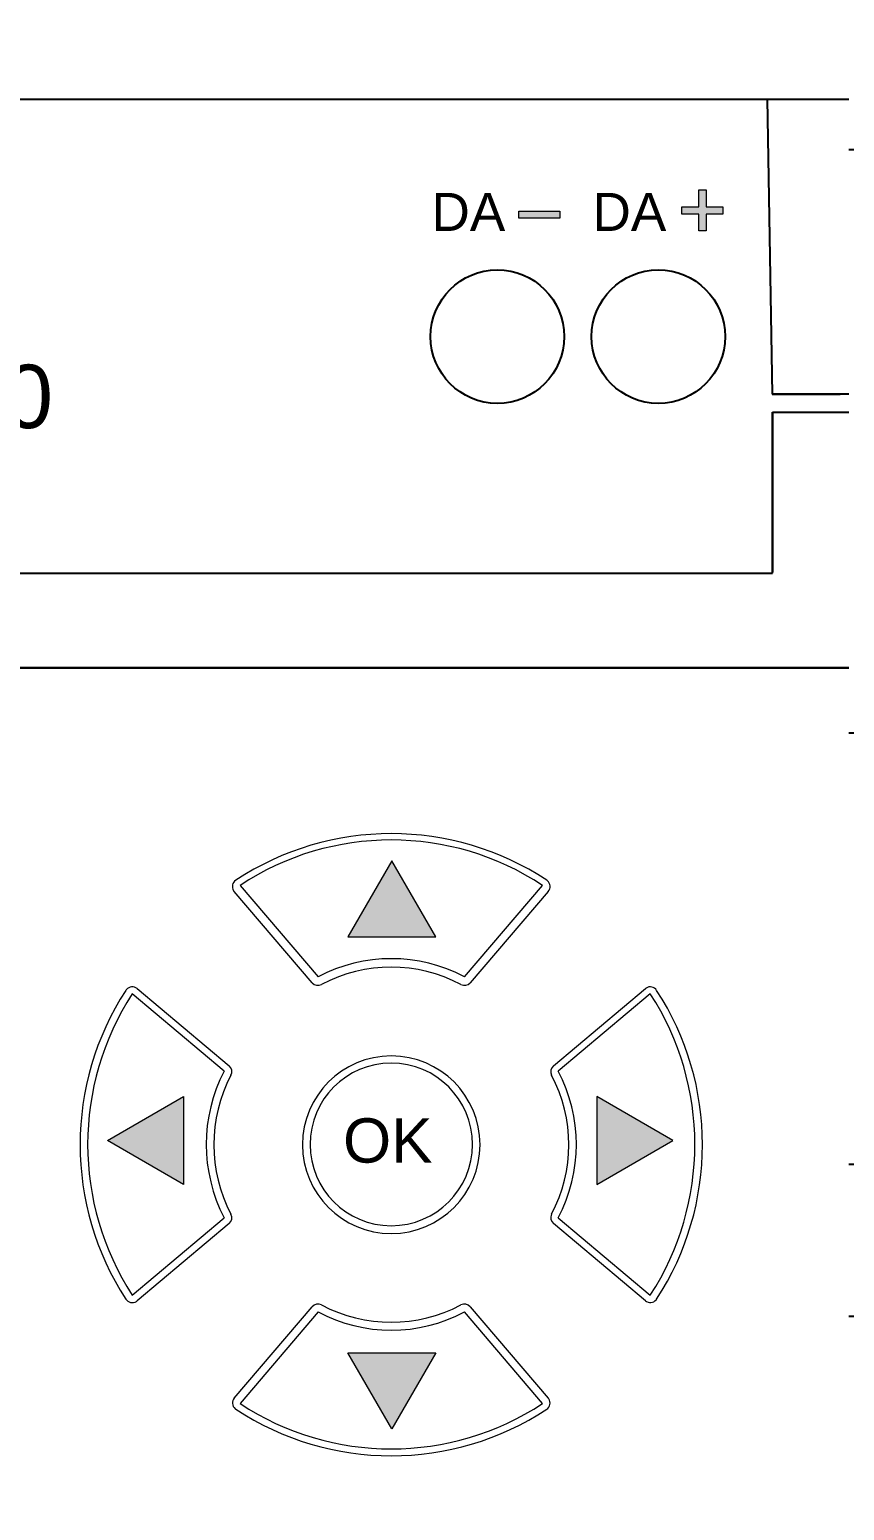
# Model space of a CAD drawing. Header units: millimetres. Extents: x -174 to 283928, y 1291 to 21053.
# Drawn here: x 9734.8 to 9766.9, y 20530.5 to 20588.9 of the extents above; entities that cross this region are included whole.
import ezdxf
from ezdxf.enums import TextEntityAlignment as Align

# ---------------------------------------------------------------- set-up
doc = ezdxf.new("R2010")
doc.units = ezdxf.units.MM
doc.styles.get("Standard").update_dxf_attribs({"font": 'arial.ttf'})

# ---------------------------------------------------------------- blocks, each defined once
blk = doc.blocks.new('*U215')
at = {"ltscale": 2}
blk.add_lwpolyline([(0, 20), (0, -20), (840, -20), (840, 20), (0, 20)], dxfattribs=at)
for points in [[(415.234, 3), (431.234, 3, -0.414214), (433.234, 1), (433.234, -1, -0.414214), (431.234, -3), (415.234, -3, -0.414214), (413.234, -1), (413.234, 1, -0.414214)], [(440.234, 3), (456.234, 3, -0.414214), (458.234, 1), (458.234, -1, -0.414214), (456.234, -3), (440.234, -3, -0.414214), (438.234, -1), (438.234, 1, -0.414214)]]:
    blk.add_lwpolyline(points, format="xyb", close=True, dxfattribs=at)
blk = doc.blocks.new('ZDI-DLI_SERIGRAFIA')
h = blk.add_hatch(color=256)
h.dxf.hatch_style = 2
h.paths.add_polyline_path([(74.371, 41.426), (74.371, 40.754), (75.039, 40.754), (75.039, 40.473), (74.371, 40.473), (74.371, 39.806), (74.087, 39.806), (74.087, 40.473), (73.42, 40.473), (73.42, 40.754), (74.087, 40.754), (74.087, 41.426)])
h = blk.add_hatch(color=256)
h.dxf.hatch_style = 2
h.paths.add_polyline_path([(68.604, 40.586), (68.604, 40.305), (66.987, 40.305), (66.987, 40.586)])
at = {"lineweight": 0}
for p, q in [((74.087, 40.754), (74.087, 41.426)), ((74.087, 41.426), (74.371, 41.426)), ((74.371, 41.426), (74.371, 40.754)), ((66.987, 40.305), (66.987, 40.586)), ((66.987, 40.586), (68.604, 40.586)), ((68.604, 40.305), (66.987, 40.305)), ((68.604, 40.586), (68.604, 40.305)), ((73.42, 40.473), (73.42, 40.754)), ((73.42, 40.754), (74.087, 40.754)), ((74.087, 40.473), (73.42, 40.473)), ((74.087, 39.806), (74.087, 40.473)), ((74.371, 40.754), (75.039, 40.754)), ((75.039, 40.473), (74.371, 40.473)), ((74.371, 40.473), (74.371, 39.806)), ((75.039, 40.754), (75.039, 40.473)), ((74.371, 39.806), (74.087, 39.806))]:
    blk.add_line(p, q, dxfattribs=at)
for p in [(63.542, 39.806), (69.892, 39.806)]:
    blk.add_text('DA', height=1.5).set_placement(p)
blk = doc.blocks.new('ZDI-DLI_ENVOLVENTE')
for points in [[(63.712, 11.963), (61.98, 14.963), (60.248, 11.963)], [(53.763, 2.206), (50.763, 3.938), (53.763, 5.67)], [(70.066, 2.206), (73.066, 3.938), (70.066, 5.67)], [(63.712, -4.439), (61.98, -7.439), (60.248, -4.439)]]:
    blk.add_hatch(color=256).paths.add_polyline_path(points)
blk.add_line((0, 45), (80, 45))
at = {"lineweight": 25}
for p, q in [((76.779, 45), (76.982, 33.363)), ((76.982, 33.363), (79.654, 33.363)), ((80, 33.363), (76.982, 33.363)), ((76.986, 32.656), (80, 32.656)), ((76.986, 26.314), (76.986, 32.656)), ((76.986, 32.623), (76.986, 26.352)), ((77.023, 32.656), (79.654, 32.656)), ((4.01, 26.314), (76.986, 26.314)), ((4.061, 26.314), (76.935, 26.314))]:
    blk.add_line(p, q, dxfattribs=at)
at = {"lineweight": 0}
for p, q in [((61.98, 14.963), (60.248, 11.963)), ((63.712, 11.963), (61.98, 14.963)), ((60.248, 11.963), (63.712, 11.963)), ((50.763, 3.938), (53.763, 5.67)), ((53.763, 5.67), (53.763, 2.206)), ((73.066, 3.938), (70.066, 5.67)), ((70.066, 5.67), (70.066, 2.206)), ((53.763, 2.206), (50.763, 3.938)), ((70.066, 2.206), (73.066, 3.938)), ((61.98, -7.439), (60.248, -4.439)), ((60.248, -4.439), (63.712, -4.439)), ((63.712, -4.439), (61.98, -7.439))]:
    blk.add_line(p, q, dxfattribs=at)
at = {"lineweight": 18}
for p, q in [((58.842, 10.159), (55.763, 13.758)), ((55.991, 13.998), (59.07, 10.388)), ((64.842, 10.388), (67.921, 13.998)), ((68.149, 13.758), (65.07, 10.159)), ((55.368, 6.671), (51.741, 9.725)), ((51.933, 9.924), (55.561, 6.88)), ((68.351, 6.88), (71.978, 9.924)), ((72.171, 9.725), (68.544, 6.671)), ((51.741, -2.163), (55.368, 0.89)), ((55.561, 0.658), (51.933, -2.385)), ((71.978, -2.385), (68.351, 0.658)), ((68.544, 0.89), (72.171, -2.163)), ((55.763, -6.219), (58.842, -2.621)), ((59.07, -2.826), (55.991, -6.436)), ((67.921, -6.436), (64.842, -2.826)), ((65.07, -2.621), (68.149, -6.219))]:
    blk.add_line(p, q, dxfattribs=at)
for centre in [(66.141, 35.638), (72.491, 35.638)]:
    blk.add_circle(centre, 2.633)
at = {"lineweight": 25}
for points in [[(80, 22.57), (80, 22.57), (0, 22.57), (0, 22.57)], [(0, 22.57), (0, 22.57), (80, 22.57), (80, 22.57)]]:
    blk.add_open_spline(points, degree=3, dxfattribs=at)
at = {"lineweight": 18}
for points in [[(68.086, 14.203), (64.365, 16.648), (59.547, 16.648), (55.826, 14.203)], [(67.921, 13.998), (64.302, 16.385), (59.609, 16.385), (55.991, 13.998)], [(64.842, 10.388), (63.037, 11.344), (60.875, 11.344), (59.07, 10.388)], [(64.702, 10.089), (62.983, 10.996), (60.928, 10.996), (59.21, 10.089)], [(58.842, 10.159), (58.933, 10.053), (59.086, 10.024), (59.21, 10.089)], [(64.702, 10.089), (64.826, 10.024), (64.979, 10.053), (65.07, 10.159)], [(51.489, 9.858), (49.08, 6.156), (49.08, 1.382), (51.489, -2.319)], [(51.741, 9.725), (49.396, 6.109), (49.396, 1.453), (51.741, -2.163)], [(72.171, -2.163), (74.515, 1.453), (74.515, 6.109), (72.171, 9.725)], [(72.422, -2.319), (74.831, 1.382), (74.831, 6.156), (72.422, 9.858)], [(55.368, 6.671), (54.418, 4.861), (54.418, 2.7), (55.368, 0.89)], [(55.633, 6.511), (54.73, 4.795), (54.73, 2.744), (55.633, 1.028)], [(55.633, 6.511), (55.699, 6.636), (55.669, 6.789), (55.561, 6.88)], [(68.351, 6.88), (68.243, 6.789), (68.212, 6.636), (68.278, 6.511)], [(68.278, 1.028), (69.182, 2.744), (69.182, 4.795), (68.278, 6.511)], [(68.544, 0.89), (69.493, 2.7), (69.493, 4.861), (68.544, 6.671)], [(55.561, 0.658), (55.669, 0.749), (55.699, 0.903), (55.633, 1.028)], [(68.278, 1.028), (68.212, 0.903), (68.243, 0.749), (68.351, 0.658)], [(59.21, -2.551), (59.086, -2.485), (58.933, -2.514), (58.842, -2.621)], [(59.07, -2.826), (60.875, -3.782), (63.037, -3.782), (64.842, -2.826)], [(59.21, -2.551), (60.928, -3.457), (62.983, -3.457), (64.702, -2.551)], [(65.07, -2.621), (64.979, -2.514), (64.826, -2.485), (64.702, -2.551)], [(55.826, -6.665), (59.547, -9.11), (64.365, -9.11), (68.086, -6.665)], [(55.991, -6.436), (59.609, -8.823), (64.302, -8.823), (67.921, -6.436)]]:
    blk.add_open_spline(points, degree=3, dxfattribs=at)
for points, knots in [([(55.826, 14.203), (55.687, 14.112), (55.649, 13.926), (55.74, 13.788), (55.747, 13.777), (55.754, 13.767), (55.763, 13.758)], [0, 0, 0, 0, 1, 1, 1, 2, 2, 2, 2]), ([(68.149, 13.758), (68.257, 13.884), (68.242, 14.073), (68.116, 14.181), (68.106, 14.189), (68.096, 14.196), (68.086, 14.203)], [0, 0, 0, 0, 1, 1, 1, 2, 2, 2, 2]), ([(51.933, 9.924), (51.806, 10.03), (51.617, 10.014), (51.511, 9.887), (51.503, 9.878), (51.496, 9.868), (51.489, 9.858)], [0, 0, 0, 0, 1, 1, 1, 2, 2, 2, 2]), ([(72.422, 9.858), (72.332, 9.997), (72.146, 10.036), (72.007, 9.946), (71.997, 9.939), (71.987, 9.932), (71.978, 9.924)], [0, 0, 0, 0, 1, 1, 1, 2, 2, 2, 2]), ([(58.456, 3.769), (58.456, 5.702), (60.023, 7.269), (61.956, 7.269), (63.889, 7.269), (65.456, 5.702), (65.456, 3.769), (65.456, 1.836), (63.889, 0.269), (61.956, 0.269), (60.023, 0.269), (58.456, 1.836), (58.456, 3.769), (58.456, 3.769), (58.456, 3.769), (58.456, 3.769)], [0, 0, 0, 0, 1, 1, 1, 2, 2, 2, 3, 3, 3, 4, 4, 4, 5, 5, 5, 5]), ([(58.752, 3.781), (58.752, 5.551), (60.187, 6.986), (61.957, 6.986), (63.727, 6.986), (65.161, 5.551), (65.161, 3.781), (65.161, 2.011), (63.727, 0.576), (61.957, 0.576), (60.187, 0.576), (58.752, 2.011), (58.752, 3.781), (58.752, 3.781), (58.752, 3.781), (58.752, 3.781)], [0, 0, 0, 0, 1, 1, 1, 2, 2, 2, 3, 3, 3, 4, 4, 4, 5, 5, 5, 5]), ([(51.489, -2.319), (51.579, -2.458), (51.765, -2.497), (51.904, -2.407), (51.914, -2.4), (51.924, -2.393), (51.933, -2.385)], [0, 0, 0, 0, 1, 1, 1, 2, 2, 2, 2]), ([(71.978, -2.385), (72.105, -2.492), (72.294, -2.475), (72.401, -2.348), (72.409, -2.339), (72.416, -2.329), (72.422, -2.319)], [0, 0, 0, 0, 1, 1, 1, 2, 2, 2, 2]), ([(55.763, -6.219), (55.655, -6.345), (55.67, -6.534), (55.796, -6.642), (55.805, -6.65), (55.815, -6.658), (55.826, -6.665)], [0, 0, 0, 0, 1, 1, 1, 2, 2, 2, 2]), ([(68.086, -6.665), (68.224, -6.574), (68.263, -6.388), (68.172, -6.249), (68.165, -6.239), (68.157, -6.229), (68.149, -6.219)], [0, 0, 0, 0, 1, 1, 1, 2, 2, 2, 2])]:
    blk.add_open_spline(points, degree=3, knots=knots, dxfattribs=at)
blk.add_text('OK', height=1.7484).set_placement((60.054, 3.063))
blk = doc.blocks.new('ZDI-DLI_ATT_DEF')
blk.add_wipeout([(0, 45), (80, 45), (80, -45), (0, -45)])
for name in ['ZDI-DLI_ENVOLVENTE', 'ZDI-DLI_SERIGRAFIA']:
    blk.add_blockref(name, (0, 0))
at = {"color": 3, "flags": 2}
blk.add_attdef('REFERENCE', text='', height=2.5, dxfattribs=at).set_placement((40.498, 35.586), align=Align.CENTER)
at = {"color": 3}
blk.add_attdef('PHYSICAL_ADD.', text='', height=2.5, dxfattribs=at).set_placement((40.85, 32.03), align=Align.CENTER)

msp = doc.modelspace()

# ---------------------------------------------------------------- linework, layer by layer
at = {"layer": 'Defpoints', "color": 6}
msp.add_lwpolyline([(10161.853, 20584.172), (9321.853, 20584.172), (9321.853, 20614.172), (10161.853, 20614.172)], close=True, dxfattribs=at)

# ---------------------------------------------------------------- block references
at = {"color": 1}
msp.add_blockref('*U215', (9321.853, 20541.172), dxfattribs=at)

# ---------------------------------------------------------------- next in the draw order: block references
ref = msp.add_blockref('ZDI-DLI_ATT_DEF', (9687.087, 20541.172))
ref.add_attrib('PHYSICAL_ADD.', '00.00.000', dxfattribs={"color": 3, "height": 2.5}).set_placement((9727.937, 20573.202), align=Align.CENTER)

doc.saveas('drawing.dxf')
